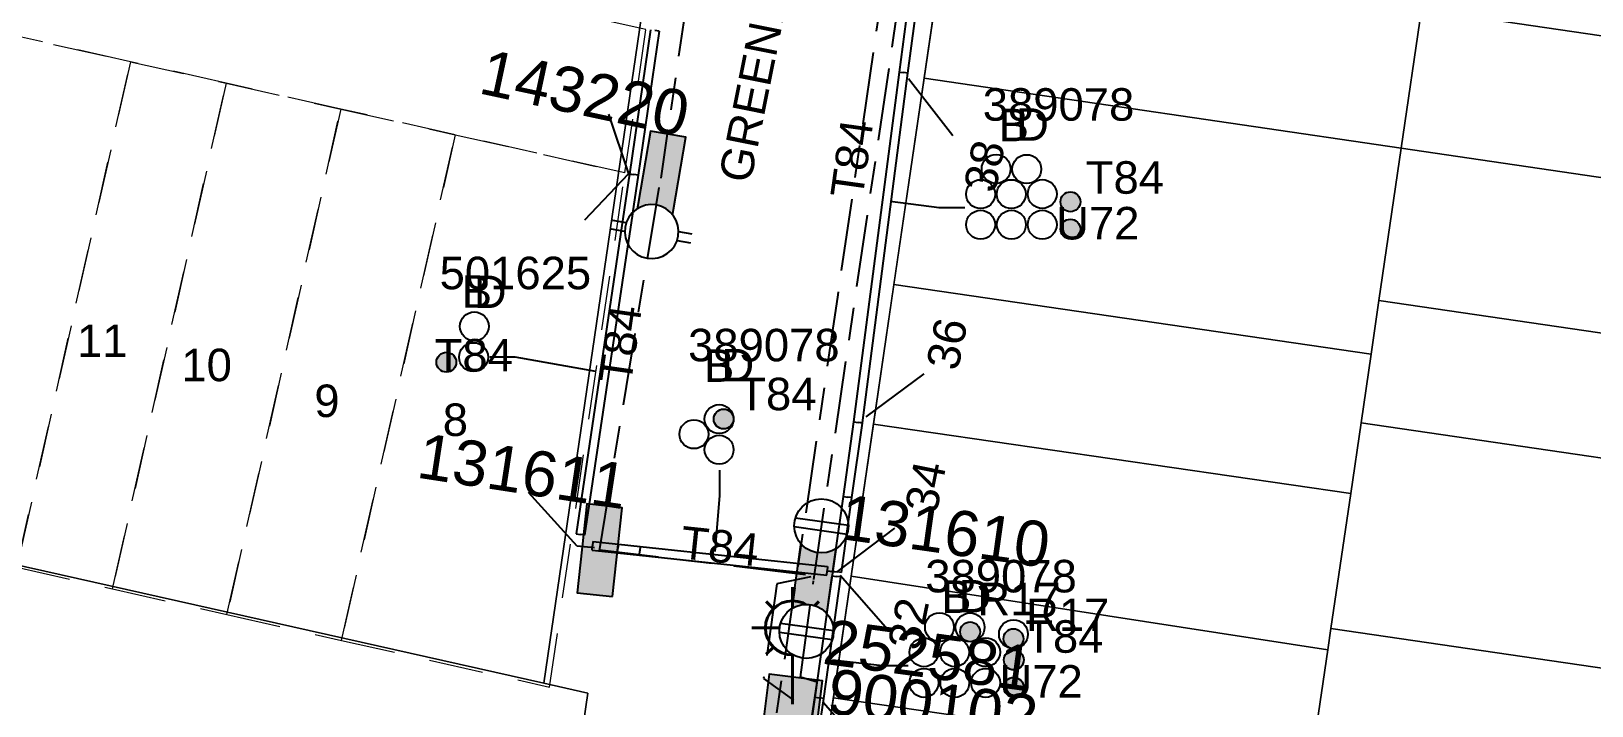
# Model space of a CAD drawing. Header units: metres. Extents: x 305195 to 306755, y 6261447 to 6263623.
# Drawn here: x 305552.1 to 305638.5, y 6262489.9 to 6262527.2 of the extents above; entities that cross this region are included whole.
import ezdxf
from ezdxf.enums import TextEntityAlignment as Align

# ---------------------------------------------------------------- set-up
doc = ezdxf.new("R2010")
doc.units = ezdxf.units.M
doc.linetypes.add('Cable Exist UG', pattern=[8.2, 4, -1.2, 1.8, -1.2])
doc.linetypes.add('Dash', pattern=[5, 3, -2])
doc.layers.get('0').update_dxf_attribs({"color": 6})
for name, color, linetype, lineweight in [('Cadastre Developer_SP_EXT', 9, 'Continuous', 5), ('Cadastre Land Parcels_SP_EXT', 9, 'Continuous', 5), ('Cadastre Roads_SP_EXT', 9, 'Continuous', 5)]:
    doc.layers.add(name, color=color, linetype=linetype, lineweight=lineweight)
for name, color, linetype in [('Duct_SP_EXT', 7, 'Continuous'), ('Equip_LV_EXT', 7, 'Continuous'), ('Equip_SP_SL_EXT', 7, 'Continuous'), ('Mains_HV_EXT', 7, 'Continuous'), ('Mains_LV_EXT', 7, 'Continuous'), ('Mains_LV_SL_EXT', 7, 'Continuous'), ('SupportsUG_SP_LV_EXT', 7, 'Continuous'), ('SupportsUG_SP_LV_SL_EXT', 7, 'Continuous'), ('Trench_SP_EXT', 7, 'Continuous')]:
    doc.layers.add(name, color=color, linetype=linetype)
doc.styles.add('COLUMN_LABEL', font='arial.ttf')
doc.styles.add('iecARIAL', font='arial.ttf', dxfattribs={"height": 2})
doc.styles.add('POLE_LABEL', font='arial.ttf')
doc.styles.get("Standard").update_dxf_attribs({"font": 'arial.ttf'})

# ---------------------------------------------------------------- blocks, each defined once
blk = doc.blocks.new('COLUMN_EXT')
blk.add_hatch(color=256).paths.add_polyline_path([(-1.485, 1.485), (-1.485, -1.485), (1.485, -1.485), (1.485, 1.485)])
blk.add_lwpolyline([(-1.485, -1.485), (1.485, -1.485), (1.485, 1.485), (-1.485, 1.485)], close=True)
for tag, height, style, flags, p in [('ASSET_NUM', 2.5, 'COLUMN_LABEL', 8, (2, 2)), ('STRUCTURE_PLANT_NUMBER', 0.2, 'POLE_LABEL', 9, (1.813, 0.031)), ('STREET_CODE', 0.2, 'COLUMN_LABEL', 9, (1.813, -0.2))]:
    blk.add_attdef(tag, text='', height=height, dxfattribs=dict(style=style, flags=flags)).set_placement(p, align=Align.MIDDLE_LEFT)
at = {"flags": 9}
for tag, p in [('OWNED_BY', (1.813, -0.6)), ('STATE', (1.813, -0.8)), ('COLUMN_TYPE', (1.813, -0.4)), ('STREETNAME', (1.813, -1.6)), ('SUBURB', (1.813, -1.8)), ('USAGE', (1.813, -1)), ('LEGEND', (1.813, -1.2)), ('LOCATION', (1.813, -1.4)), ('NOTES', (1.813, -2))]:
    blk.add_attdef(tag, text='', height=0.2, dxfattribs=at).set_placement(p, align=Align.MIDDLE_LEFT)
at = {"flags": 1}
blk.add_attdef('Z', (1.813, -2.351), '', height=0.2, dxfattribs=at)
blk = doc.blocks.new('PILLAR_EXT')
blk.add_hatch(color=256).paths.add_polyline_path([(-2.475, 0.99), (-2.475, -0.99), (2.475, -0.99), (2.475, 0.99)])
blk.add_lwpolyline([(-2.475, -0.99), (2.475, -0.99), (2.475, 0.99), (-2.475, 0.99)], close=True)
at = {"style": 'iecARIAL', "flags": 8}
blk.add_attdef('ASSET_NUM', (1.5, 3.5), '', height=2.5, dxfattribs=at)
for tag, p, flags in [('OWNED_BY', (0, -0.2), 9), ('STATE', (0, -0.4), 9), ('SUPPORT_TYPE', (0, -0.6), 9), ('USAGE', (0, -0.8), 9), ('LEGEND', (0, -1), 9), ('STREETNAME', (0, -1.8), 9), ('LOCATION', (0, -1.2), 9), ('NOTES', (0, -1.4), 9), ('PARENT', (0, -1.6), 9), ('SUBURB', (0, -2), 1)]:
    blk.add_attdef(tag, p, '', height=0.2, dxfattribs=dict(flags=flags))
blk = doc.blocks.new('DUCT_EXT')
blk.add_circle((0, 0.8), 0.8)
at = {"flags": 1}
blk.add_attdef('Z', (0, 0), '', height=0.2, dxfattribs=at)
at = {"flags": 9}
for tag, p in [('DUCT_CODE', (0, 0)), ('XSECT_TYPE', (0, -0.2)), ('STATE', (0, -0.6)), ('FB_REFERENCE', (0, -0.4)), ('NOTES', (0, -0.8))]:
    blk.add_attdef(tag, text='', height=0.2, dxfattribs=at).set_placement(p, align=Align.MIDDLE_LEFT)
blk = doc.blocks.new('SL_LANTERN_EXT')
at = {"lineweight": 40}
for p, q in [((0, 1.968), (0, 6.468)), ((-1.459, 5.676), (-1.061, 5.278)), ((1.458, 5.676), (1.06, 5.278)), ((-2.25, 4.218), (2.25, 4.218)), ((-1.459, 2.759), (-1.061, 3.157)), ((0, 0), (0, 2.721)), ((1.458, 2.759), (1.06, 3.157))]:
    blk.add_line(p, q, dxfattribs=at)
blk.add_circle((0, 4.218), 1.5, dxfattribs=at)
at = {"style": 'iecARIAL', "flags": 8}
blk.add_attdef('ASSET_NUM', (1.5, 1.5), '', height=2.5, dxfattribs=at)
for tag, p, height, flags in [('CONSTRUCTED_VOLTAGE', (0.981, -0.653), 0.2, 9), ('CONTROL_TYPE', (0.981, -0.853), 0.2, 9), ('LANTERN_PURPOSE', (0.981, -1.053), 0.2, 9), ('LNUMBER', (2.181, -3.253), 2.5, 8), ('OPERATING_VOLTAGE', (0.981, -1.653), 0.2, 9), ('ORIENTATION', (0.981, -1.853), 0.2, 9), ('LANTERN_TYPE', (0.981, -1.253), 0.2, 9), ('NO_PHASES', (0.981, -1.453), 0.2, 9), ('OWNED_BY', (0.981, -2.053), 0.2, 9), ('STATE', (0.981, -2.253), 0.2, 9), ('CEXIST', (0.981, -2.653), 0.2, 9), ('USAGE', (0.981, -2.453), 0.2, 9), ('CNEW', (0.981, -2.853), 0.2, 9), ('CNUMBER', (0.981, -3.053), 0.2, 9), ('CREMOVE', (0.981, -3.253), 0.2, 9), ('CREPLACE', (0.981, -3.453), 0.2, 9), ('LKINGHEIGHT', (0.981, -3.653), 0.2, 9), ('LBRACKET', (0.981, -3.853), 0.2, 9), ('LBRACKETVOCAB', (0.981, -4.053), 0.2, 9), ('LCATEGORY', (0.981, -4.253), 0.2, 9), ('LCHARGE1', (0.981, -4.453), 0.2, 9), ('LCHARGE1PERCENT', (0.981, -4.653), 0.2, 9), ('LCHARGE2', (0.981, -4.853), 0.2, 9), ('LCHARGE2PERCENT', (0.981, -5.053), 0.2, 9), ('LCHARGE3', (0.981, -5.253), 0.2, 9), ('LCHARGE3PERCENT', (0.981, -5.453), 0.2, 9), ('LEXIST', (0.981, -5.653), 0.2, 9), ('LLAMP', (0.981, -5.853), 0.2, 9), ('LLAMPVOCAB', (0.981, -6.053), 0.2, 9), ('LMAST', (0.981, -6.253), 0.2, 9), ('LMASTVOCAB', (0.981, -6.453), 0.2, 9), ('LNEW', (0.981, -6.653), 0.2, 9), ('LANTNUMBER', (0.981, -6.853), 0.2, 9), ('LOUTREACH', (0.981, -7.253), 0.2, 9), ('LOUTREACHVOCAB', (0.981, -7.453), 0.2, 9), ('LRATECODE', (0.981, -7.653), 0.2, 9), ('LREMOVE', (0.981, -7.853), 0.2, 9), ('LREPLACE', (0.981, -8.053), 0.2, 9), ('LTYPE', (0.981, -8.253), 0.2, 9), ('LTYPEVOCAB', (0.981, -8.453), 0.2, 9), ('LEGEND', (0.981, -8.653), 0.2, 9), ('STREETNAME', (0.981, -9.253), 0.2, 9), ('SUBURB', (0.981, -9.453), 0.2, 1), ('LOCATION', (0.981, -8.853), 0.2, 9), ('NOTES', (0.981, -9.053), 0.2, 9)]:
    blk.add_attdef(tag, p, '', height=height, dxfattribs=dict(flags=flags))
blk = doc.blocks.new('LV_UG_LINKS_CLOSED_EXT')
blk.add_wipeout([(-1.056, 1.057), (-1.18, 0.916), (-1.286, 0.761), (-1.371, 0.594), (-1.435, 0.417), (-1.476, 0.234), (-1.493, 0.047), (-1.487, -0.14), (-1.458, -0.326), (-1.406, -0.506), (-1.331, -0.678), (-1.236, -0.839), (-1.121, -0.988), (-0.988, -1.12), (-0.84, -1.235), (-0.679, -1.331), (-0.506, -1.406), (-0.326, -1.458), (-0.141, -1.487), (0.047, -1.493), (0.233, -1.476), (0.416, -1.435), (0.593, -1.371), (0.76, -1.286), (0.915, -1.181), (1.056, -1.057), (1.18, -0.916), (1.286, -0.761), (1.371, -0.594), (1.435, -0.417), (1.476, -0.234), (1.493, -0.047), (1.487, 0.14), (1.458, 0.326), (1.406, 0.506), (1.331, 0.678), (1.236, 0.839), (1.121, 0.988), (0.988, 1.12), (0.84, 1.235), (0.679, 1.331), (0.506, 1.406), (0.326, 1.458), (0.141, 1.487), (-0.047, 1.493), (-0.233, 1.476), (-0.416, 1.435), (-0.593, 1.371), (-0.76, 1.286), (-0.915, 1.181)])
for p, q in [((-0.25, -1.479), (-0.25, 1.479)), ((0.25, -1.479), (0.25, 1.479))]:
    blk.add_line(p, q)
blk.add_circle((0, 0), 1.5)
at = {"flags": 9}
for tag, p in [('ACTUAL_STATUS', (0, 0)), ('OPERATING_VOLTAGE', (0, -0.6)), ('ORIENTATION', (0, -0.8)), ('CONSTRUCTED_VOLTAGE', (0, -0.2)), ('NO_PHASES', (0, -0.4)), ('STATE', (0, -1)), ('SWITCH_TYPE', (0, -1.2)), ('USAGE', (0, -1.4)), ('NOTES', (0, -1.6))]:
    blk.add_attdef(tag, text='', height=0.2, dxfattribs=at).set_placement(p, align=Align.MIDDLE_LEFT)
at = {"flags": 1}
blk.add_attdef('Z', (0, 0), '', height=0.2, dxfattribs=at)
blk = doc.blocks.new('LV_UG_LINKS_OPEN_EXT')
for p, q in [((-0.249, 1.473), (-0.249, 2.22)), ((0.249, 1.473), (0.249, 2.22)), ((-0.249, -1.473), (-0.249, -2.22)), ((0.249, -1.473), (0.249, -2.22))]:
    blk.add_line(p, q)
at = {"flags": 9}
for tag, p in [('ACTUAL_STATUS', (0, 0)), ('OPERATING_VOLTAGE', (0, -0.6)), ('ORIENTATION', (0, -0.8)), ('CONSTRUCTED_VOLTAGE', (0, -0.2)), ('NO_PHASES', (0, -0.4)), ('STATE', (0, -1)), ('SWITCH_TYPE', (0, -1.2)), ('USAGE', (0, -1.4)), ('NOTES', (0, -1.6))]:
    blk.add_attdef(tag, text='', height=0.2, dxfattribs=at).set_placement(p, align=Align.MIDDLE_LEFT)
at = {"flags": 1}
blk.add_attdef('Z', (0, 0), '', height=0.2, dxfattribs=at)
blk.add_wipeout([(-0.249, 1.473), (-0.432, 1.43), (-0.608, 1.365), (-0.774, 1.278), (-0.928, 1.171), (-1.067, 1.045), (-1.19, 0.903), (-1.294, 0.747), (-1.377, 0.579), (-1.439, 0.402), (-1.478, 0.218), (-1.494, 0.031), (-1.486, -0.156), (-1.455, -0.341), (-1.4, -0.521), (-1.324, -0.692), (-1.227, -0.853), (-1.11, -1), (-0.976, -1.131), (-0.827, -1.244), (-0.664, -1.338), (-0.491, -1.411), (-0.311, -1.461), (-0.125, -1.489), (0.062, -1.493), (0.249, -1.473), (0.432, -1.43), (0.608, -1.365), (0.774, -1.278), (0.928, -1.171), (1.067, -1.045), (1.19, -0.903), (1.294, -0.747), (1.377, -0.579), (1.439, -0.402), (1.478, -0.218), (1.494, -0.031), (1.486, 0.156), (1.455, 0.341), (1.4, 0.521), (1.324, 0.692), (1.227, 0.853), (1.11, 1), (0.976, 1.131), (0.827, 1.244), (0.664, 1.338), (0.491, 1.411), (0.311, 1.461), (0.125, 1.489), (-0.062, 1.493)])
blk.add_lwpolyline([(0, -1.494, 1), (0, 1.494, 1)], format="xyb", close=True)
blk = doc.blocks.new('CABLE_LARGE_EXT')
h = blk.add_hatch(color=256)
edge = h.paths.add_edge_path()
edge.add_arc((0, 0.55), 0.55, 0, 360)
blk.add_circle((0, 0.55), 0.55)
at = {"flags": 1}
blk.add_attdef('Z', (0, 0), '', height=0.2, dxfattribs=at)
at = {"flags": 9}
for tag, p in [('COND_CODE', (0, 0)), ('XSECT_SIZE', (0, -0.6)), ('STATE', (0, -0.4)), ('FB_REFERENCE', (0, -0.2)), ('NOTES', (0, -0.8))]:
    blk.add_attdef(tag, text='', height=0.2, dxfattribs=at).set_placement(p, align=Align.MIDDLE_LEFT)

msp = doc.modelspace()

# ---------------------------------------------------------------- linework, layer by layer
at = {"layer": 'Cadastre Developer_SP_EXT', "linetype": 'Dash'}
msp.add_lwpolyline([(305548.435, 6262527.581), (305557.58, 6262525.524), (305562.878, 6262524.333), (305569.219, 6262522.905), (305575.56, 6262521.478), (305584.955, 6262519.365), (305586.12, 6262527.303), (305555.592, 6262534.171), (305546.017, 6262536.326)], dxfattribs=at)
for points in [[(305557.58, 6262525.524), (305548.435, 6262527.581), (305542.135, 6262499.582), (305551.28, 6262497.525), (305557.58, 6262525.524)], [(305562.878, 6262524.333), (305557.58, 6262525.524), (305551.28, 6262497.525), (305556.578, 6262496.333), (305562.878, 6262524.333)], [(305569.219, 6262522.905), (305562.878, 6262524.333), (305556.578, 6262496.333), (305562.919, 6262494.907), (305569.219, 6262522.905)], [(305575.56, 6262521.478), (305569.219, 6262522.905), (305562.919, 6262494.907), (305569.26, 6262493.48), (305575.56, 6262521.478)], [(305584.955, 6262519.365), (305575.56, 6262521.478), (305569.26, 6262493.48), (305580.776, 6262490.889), (305584.955, 6262519.365)]]:
    msp.add_lwpolyline(points, close=True, dxfattribs=at)
at = {"layer": 'Cadastre Land Parcels_SP_EXT', "linetype": 'Continuous'}
for points in [[(305490.894, 6262511.219), (305580.463, 6262491.101), (305591.165, 6262564.247)], [(305577.799, 6262455.63), (305582.905, 6262490.552), (305580.463, 6262491.101), (305490.894, 6262511.219)]]:
    msp.add_lwpolyline(points, dxfattribs=at)
for points in [[(305656.493, 6262534.514), (305630.51, 6262538.313), (305629.611, 6262532.166), (305629.062, 6262528.414), (305655.045, 6262524.615), (305656.493, 6262534.514)], [(305629.062, 6262528.414), (305629.611, 6262532.166), (305603.195, 6262536.036), (305601.522, 6262524.614), (305627.94, 6262520.745), (305629.062, 6262528.414)], [(305655.045, 6262524.615), (305629.062, 6262528.414), (305627.94, 6262520.745), (305653.918, 6262516.914), (305655.045, 6262524.615)], [(305626.704, 6262512.3), (305627.94, 6262520.745), (305601.522, 6262524.614), (305599.851, 6262513.194), (305626.269, 6262509.322), (305626.704, 6262512.3)], [(305653.918, 6262516.914), (305627.94, 6262520.745), (305626.704, 6262512.3), (305652.687, 6262508.5), (305653.918, 6262516.914)], [(305625.713, 6262505.522), (305626.269, 6262509.322), (305599.851, 6262513.194), (305598.719, 6262505.455), (305625.142, 6262501.618), (305625.713, 6262505.522)], [(305652.687, 6262508.5), (305626.704, 6262512.3), (305626.269, 6262509.322), (305625.713, 6262505.522), (305651.695, 6262501.722), (305652.687, 6262508.5)], [(305624.048, 6262494.14), (305625.142, 6262501.618), (305598.719, 6262505.455), (305597.488, 6262497.043), (305623.875, 6262492.961), (305624.048, 6262494.14)], [(305651.695, 6262501.722), (305625.713, 6262505.522), (305625.142, 6262501.618), (305624.048, 6262494.14), (305650.03, 6262490.341), (305651.695, 6262501.722)], [(305623.875, 6262492.961), (305597.488, 6262497.043), (305596.5, 6262490.298), (305616.733, 6262487.358), (305622.921, 6262486.44), (305623.875, 6262492.961)], [(305650.03, 6262490.341), (305624.048, 6262494.14), (305623.875, 6262492.961), (305622.921, 6262486.44), (305622.238, 6262481.773), (305623.845, 6262481.538), (305629.106, 6262480.769), (305648.221, 6262477.975), (305650.03, 6262490.341)], [(305614.999, 6262475.475), (305616.733, 6262487.358), (305596.5, 6262490.298), (305596.252, 6262488.599), (305594.476, 6262476.456), (305608.35, 6262474.428), (305614.712, 6262473.505), (305614.717, 6262473.497), (305614.999, 6262475.475)]]:
    msp.add_lwpolyline(points, close=True, dxfattribs=at)
at = {"layer": 'Cadastre Roads_SP_EXT', "linetype": 'Continuous'}
for points in [[(305591.165, 6262564.247), (305580.463, 6262491.101), (305582.905, 6262490.552), (305577.799, 6262455.63)], [(305596.252, 6262488.599), (305606.984, 6262561.929)]]:
    msp.add_lwpolyline(points, dxfattribs=at)
at = {"layer": 'Duct_SP_EXT'}
for p, q in [((305600.148, 6262524.954), (305601.681, 6262536.55)), ((305600.624, 6262524.891), (305602.156, 6262536.487)), ((305586.376, 6262527.283), (305585.206, 6262519.305)), ((305586.851, 6262527.213), (305585.681, 6262519.236)), ((305586.851, 6262527.213), (305586.614, 6262527.248)), ((305597.63, 6262505.579), (305600.148, 6262524.953)), ((305598.106, 6262505.517), (305600.624, 6262524.891)), ((305600.148, 6262524.954), (305600.386, 6262524.922)), ((305600.148, 6262524.953), (305600.386, 6262524.922)), ((305600.624, 6262524.891), (305600.386, 6262524.922)), ((305600.624, 6262524.891), (305600.386, 6262524.922)), ((305585.206, 6262519.306), (305585.443, 6262519.271)), ((305585.206, 6262519.305), (305585.443, 6262519.271)), ((305585.681, 6262519.235), (305585.443, 6262519.271)), ((305585.681, 6262519.236), (305585.443, 6262519.271)), ((305597.63, 6262505.581), (305597.868, 6262505.548)), ((305597.63, 6262505.579), (305597.868, 6262505.548)), ((305598.106, 6262505.514), (305597.868, 6262505.548)), ((305598.106, 6262505.517), (305597.868, 6262505.548)), ((305582.25, 6262499.379), (305582.487, 6262499.344)), ((305582.724, 6262499.309), (305582.487, 6262499.344)), ((305583.184, 6262498.951), (305583.159, 6262498.712)), ((305583.184, 6262498.951), (305584.59, 6262498.802)), ((305584.59, 6262498.802), (305584.565, 6262498.563)), ((305584.59, 6262498.802), (305585.806, 6262498.673)), ((305583.134, 6262498.474), (305583.159, 6262498.712)), ((305583.134, 6262498.474), (305584.54, 6262498.324)), ((305584.54, 6262498.324), (305584.565, 6262498.563)), ((305584.54, 6262498.324), (305585.755, 6262498.195)), ((305585.755, 6262498.195), (305585.78, 6262498.434)), ((305585.806, 6262498.673), (305585.78, 6262498.434)), ((305596.128, 6262497.093), (305596.153, 6262497.332)), ((305596.179, 6262497.57), (305596.153, 6262497.332)), ((305596.432, 6262497.056), (305596.67, 6262497.022)), ((305596.467, 6262497.306), (305596.705, 6262497.273)), ((305596.943, 6262497.239), (305596.705, 6262497.273)), ((305596.907, 6262496.989), (305596.67, 6262497.022)), ((305593.487, 6262476.748), (305595.487, 6262490.328)), ((305593.961, 6262476.674), (305595.961, 6262490.258)), ((305595.486, 6262490.326), (305595.724, 6262490.293)), ((305595.487, 6262490.328), (305595.724, 6262490.293)), ((305595.961, 6262490.258), (305595.724, 6262490.293)), ((305595.962, 6262490.259), (305595.724, 6262490.293))]:
    msp.add_line(p, q, dxfattribs=at)
for points in [[(305603.775, 6262517.437), (305602.35, 6262517.437), (305599.635, 6262517.783)], [(305577.481, 6262509.177), (305578.86, 6262509.177), (305583.333, 6262508.383)], [(305590.19, 6262502.902), (305590.19, 6262501.478), (305589.933, 6262498.393)], [(305600.638, 6262492.064), (305599.214, 6262492.064), (305596.439, 6262492.392)]]:
    msp.add_lwpolyline(points, dxfattribs=at)
at = {"layer": 'Mains_LV_EXT', "linetype": 'Cable Exist UG'}
msp.add_lwpolyline([(305591.78, 6262552.097), (305595.503, 6262549.916), (305595.503, 6262549.916), (305594.906, 6262545.852), (305590.67, 6262544.536), (305590.67, 6262544.536), (305589.695, 6262537.893), (305586.934, 6262519.075)], dxfattribs=at)
at = {"layer": 'Trench_SP_EXT', "linetype": 'Cable Exist UG'}
for points in [[(305603.11, 6262521.411), (305600.386, 6262524.922)], [(305584.045, 6262522.614), (305585.146, 6262519.314)], [(305582.728, 6262516.76), (305585.146, 6262519.314)], [(305601.502, 6262508.244), (305597.868, 6262505.548)], [(305583.265, 6262498.598), (305582.305, 6262498.7), (305579.414, 6262501.897)], [(305599.502, 6262494.055), (305596.705, 6262497.273), (305600.295, 6262500.002)], [(305596.121, 6262497.334), (305596.705, 6262497.273)], [(305598.574, 6262486.997), (305595.724, 6262490.293)]]:
    msp.add_lwpolyline(points, dxfattribs=at)

# ---------------------------------------------------------------- block references
at = {"layer": 'Duct_SP_EXT'}
for name, p in [('DUCT_EXT', (305605.507, 6262518.784)), ('DUCT_EXT', (305607.202, 6262518.776)), ('DUCT_EXT', (305604.649, 6262517.391)), ('DUCT_EXT', (305606.346, 6262517.391)), ('DUCT_EXT', (305608.062, 6262517.397)), ('CABLE_LARGE_EXT', (305609.621, 6262517.216)), ('DUCT_EXT', (305604.649, 6262515.698)), ('DUCT_EXT', (305606.354, 6262515.698)), ('DUCT_EXT', (305608.062, 6262515.698)), ('CABLE_LARGE_EXT', (305609.621, 6262515.704)), ('DUCT_EXT', (305576.615, 6262510.068)), ('DUCT_EXT', (305602.37, 6262493.411)), ('DUCT_EXT', (305604.065, 6262493.402)), ('CABLE_LARGE_EXT', (305604.065, 6262493.402)), ('DUCT_EXT', (305606.467, 6262493.022)), ('DUCT_EXT', (305601.512, 6262492.018)), ('DUCT_EXT', (305603.209, 6262492.018)), ('DUCT_EXT', (305604.925, 6262492.024)), ('CABLE_LARGE_EXT', (305606.467, 6262493.022)), ('CABLE_LARGE_EXT', (305606.484, 6262491.843)), ('DUCT_EXT', (305601.512, 6262490.325)), ('DUCT_EXT', (305603.218, 6262490.325)), ('DUCT_EXT', (305604.925, 6262490.325)), ('CABLE_LARGE_EXT', (305606.484, 6262490.331))]:
    msp.add_blockref(name, p, dxfattribs=at)
for name, p, rotation in [('CABLE_LARGE_EXT', (305575.066, 6262508.332), 359.9235162660235), ('DUCT_EXT', (305576.575, 6262508.364), 0.1299999558080598), ('DUCT_EXT', (305590.968, 6262505.735), 90.0267633701163), ('DUCT_EXT', (305589.575, 6262504.896), 90.0267633701163), ('CABLE_LARGE_EXT', (305590.968, 6262505.735), 90.0000000000002), ('DUCT_EXT', (305590.969, 6262504.038), 90.0267633701163)]:
    msp.add_blockref(name, p, dxfattribs=dict(at, rotation=rotation))
at = {"layer": 'Equip_SP_SL_EXT'}
ref = msp.add_blockref('SL_LANTERN_EXT', (305594.233, 6262489.952), dxfattribs=at)
ref.add_attrib('ASSET_NUM', '252581', dxfattribs={"layer": '0', "height": 2.5, "rotation": 352.33557, "style": 'iecARIAL'}).set_placement((305595.733, 6262491.452), align=Align.BOTTOM_LEFT)
at = {"layer": 'SupportsUG_SP_LV_EXT'}
ref = msp.add_blockref('PILLAR_EXT', (305586.934, 6262519.075), dxfattribs=dict(at, rotation=80.40000207393413))
ref.add_attrib('ASSET_NUM', '143220', dxfattribs={"layer": '0', "height": 2.5, "rotation": 347.91982, "style": 'iecARIAL'}).set_placement((305588.434, 6262522.575), align=Align.MIDDLE_RIGHT)
ref = msp.add_blockref('PILLAR_EXT', (305583.556, 6262498.473), dxfattribs=dict(at, rotation=83.74596730195174))
ref.add_attrib('ASSET_NUM', '131611', dxfattribs={"layer": '0', "height": 2.5, "rotation": 351.2751, "style": 'iecARIAL'}).set_placement((305585.056, 6262501.973), align=Align.MIDDLE_RIGHT)
ref = msp.add_blockref('PILLAR_EXT', (305595.41, 6262496.849), dxfattribs=dict(at, rotation=261.9999793939169))
ref.add_attrib('ASSET_NUM', '131610', dxfattribs={"layer": '0', "height": 2.5, "rotation": 351.99998, "style": 'iecARIAL'}).set_placement((305596.91, 6262500.349), align=Align.MIDDLE_LEFT)
at = {"layer": 'SupportsUG_SP_LV_SL_EXT'}
ref = msp.add_blockref('COLUMN_EXT', (305594.232, 6262489.952), dxfattribs=dict(at, rotation=352.9873600010652))
ref.add_attrib('ASSET_NUM', '900102', dxfattribs={"layer": '0', "height": 2.5, "rotation": 352.33557, "style": 'COLUMN_LABEL'}).set_placement((305596.232, 6262490.702), align=Align.MIDDLE_LEFT)

# ---------------------------------------------------------------- texts
at = {"layer": 'Cadastre Developer_SP_EXT'}
for s, p in [('11', (305554.619, 6262509.171)), ('10', (305560.395, 6262507.83)), ('9', (305567.756, 6262505.846)), ('8', (305574.866, 6262504.798))]:
    msp.add_text(s, height=1.8, dxfattribs=at).set_placement(p)
at = {"layer": 'Cadastre Land Parcels_SP_EXT'}
for s, rotation, p in [('38', 78.67948, (305605.463, 6262518.204)), ('36', 78.58902, (305603.385, 6262508.355)), ('34', 78.63976, (305602.203, 6262500.431)), ('32', 78.63976, (305601.256, 6262492.852))]:
    msp.add_text(s, height=1.8, rotation=rotation, dxfattribs=at).set_placement(p)
at = {"layer": 'Cadastre Roads_SP_EXT'}
msp.add_text('GREENBANK DR', height=1.8, rotation=78.63976, dxfattribs=at).set_placement((305591.898, 6262518.73))
at = {"layer": 'Duct_SP_EXT'}
for s, p in [('389078', (305604.767, 6262522.258)), ('B', (305605.65, 6262521.119)), ('D', (305606.613, 6262521.149)), ('T84', (305610.47, 6262518.213)), ('U72', (305608.829, 6262515.682)), ('501625', (305574.693, 6262512.924)), ('B', (305575.918, 6262511.897)), ('D', (305576.589, 6262511.884)), ('T84', (305574.417, 6262508.37)), ('389078', (305588.451, 6262508.932)), ('B', (305589.334, 6262507.793)), ('D', (305590.297, 6262507.823)), ('T84', (305591.229, 6262506.223)), ('389078', (305601.584, 6262496.136)), ('B', (305602.467, 6262494.997)), ('D', (305603.43, 6262495.026)), ('R17', (305604.466, 6262494.875)), ('R17', (305607.166, 6262493.998)), ('T84', (305607.117, 6262492.794)), ('U72', (305605.692, 6262490.308))]:
    msp.add_text(s, height=1.8, dxfattribs=at).set_placement(p)
at = {"layer": 'Mains_LV_EXT'}
for rotation, p in [(81.99996, (305598.106, 6262517.888)), (81.82443, (305585.282, 6262507.606)), (353.93574, (305587.966, 6262498.028))]:
    msp.add_text('T84', height=1.8, rotation=rotation, dxfattribs=at).set_placement(p)

# ---------------------------------------------------------------- next in the draw order: block references
at = {"layer": 'Equip_LV_EXT'}
for name, p, rotation in [('LV_UG_LINKS_OPEN_EXT', (305586.433, 6262516.117), 80.40000207393413), ('LV_UG_LINKS_CLOSED_EXT', (305595.827, 6262499.82), 261.9999793939169), ('LV_UG_LINKS_CLOSED_EXT', (305595.006, 6262493.978), 261.9999793939169)]:
    msp.add_blockref(name, p, dxfattribs=dict(at, rotation=rotation))

# ---------------------------------------------------------------- next in the draw order: linework, layer by layer
at = {"layer": 'Duct_SP_EXT'}
for p, q in [((305585.206, 6262519.306), (305582.25, 6262499.379)), ((305585.681, 6262519.235), (305582.724, 6262499.309)), ((305597.05, 6262501.45), (305597.63, 6262505.581)), ((305597.525, 6262501.384), (305598.106, 6262505.514)), ((305596.467, 6262497.306), (305597.05, 6262501.45)), ((305596.943, 6262497.239), (305597.525, 6262501.384)), ((305597.05, 6262501.45), (305597.287, 6262501.417)), ((305597.525, 6262501.384), (305597.287, 6262501.417)), ((305585.755, 6262498.195), (305596.128, 6262497.093)), ((305585.806, 6262498.673), (305596.179, 6262497.57)), ((305595.486, 6262490.326), (305596.432, 6262497.056)), ((305595.962, 6262490.259), (305596.907, 6262496.989))]:
    msp.add_line(p, q, dxfattribs=at)
at = {"layer": 'Mains_HV_EXT', "linetype": 'Cable Exist UG'}
msp.add_lwpolyline([(305603.111, 6262580.575), (305603.772, 6262577.487), (305604.136, 6262575.115), (305604.337, 6262572.964), (305604.52, 6262568.699), (305604.52, 6262568.699), (305604.341, 6262565.022), (305603.821, 6262561.047), (305602.737, 6262553.617), (305602.273, 6262550.455), (305601.073, 6262542.261), (305596.735, 6262512.618), (305591.428, 6262476.345), (305596.832, 6262475.444), (305596.647, 6262473.536)], dxfattribs=at)
at = {"layer": 'Mains_LV_EXT', "linetype": 'Cable Exist UG'}
for points in [[(305595.41, 6262496.849), (305601.25, 6262536.483)], [(305583.54, 6262498.432), (305586.934, 6262519.075)], [(305594.951, 6262497.114), (305583.556, 6262498.473)], [(305596.608, 6262473.522), (305595.588, 6262475.289), (305592.259, 6262475.725), (305594.169, 6262488.302), (305595.217, 6262488.583), (305595.606, 6262491.159), (305594.671, 6262491.44), (305595.399, 6262496.775)]]:
    msp.add_lwpolyline(points, dxfattribs=at)
at = {"layer": 'Mains_LV_SL_EXT', "linetype": 'Cable Exist UG'}
msp.add_lwpolyline([(305595.249, 6262497.003), (305593.373, 6262496.608), (305592.63, 6262491.376), (305594.289, 6262490.171)], dxfattribs=at)

doc.saveas('drawing.dxf')
